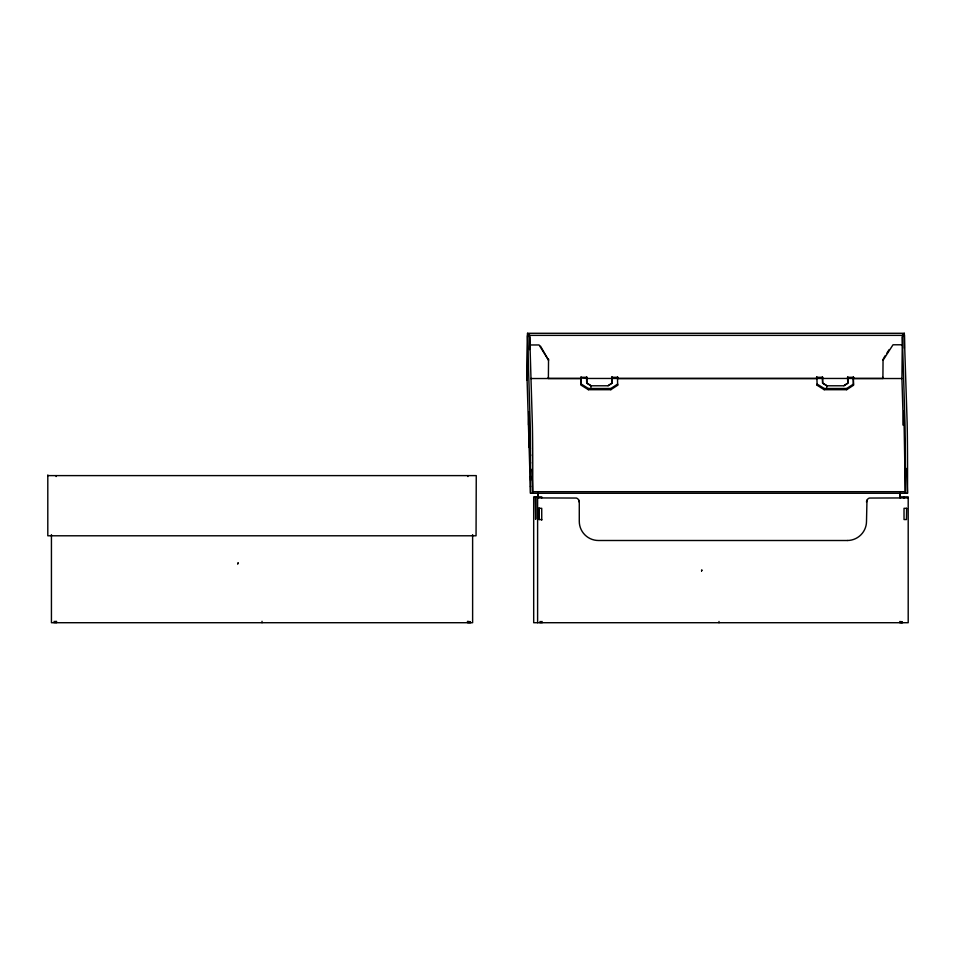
<?xml version="1.0" encoding="UTF-8"?>
<svg xmlns="http://www.w3.org/2000/svg" width="956" height="956" viewBox="0 0 956 956"><rect width="100%" height="100%" fill="white"/><g stroke="black" fill="none" stroke-linecap="round" stroke-linejoin="round"><path stroke-width="1.43" d="M530.58 476.028L530.58 480.438M530.592 468.834L530.508 493.26L907.495 493.26A65.235 1.135 90 0 0 907.148 422.839L904.304 334.97L902.38 337.05L904.973 422.839A65.235 1.135 90 0 1 905.356 487.022L905.332 493.26L903.91 414.032L903.707 411.02L903.336 425.384L901.926 378.528L902.261 345.092M536.029 496.869L535.647 519.335L535.252 496.869M530.544 486.951L530.556 485.971M904.304 334.97L904.328 333.286L527.521 333.286L527.067 379.15L530.508 493.26M527.091 380.237L527.545 336.058M528.513 425.002L528.871 412.203L529.194 447.468M529.564 349.609L529.612 345.283M527.521 333.286L529.755 335.365L529.66 344.973L539.076 344.961L548.577 360.221L540.499 346.168M532.026 469.492L532.683 493.26L532.719 487.357A60.61 1.064 90 0 0 532.695 450.479L532.683 448.161A59.272 1.04 90 0 0 532.361 423.914L529.744 337.05L527.509 334.97L530.198 423.914A59.272 1.04 90 0 1 530.508 448.161M581.021 376.855L580.782 378.457L548.385 378.457L548.541 359.074M581.308 384.073L588.382 388.495L610.836 388.495L617.648 384.073L617.636 385.28L610.824 389.701L588.37 389.701L581.296 385.28L581.105 377.321L586.936 377.321L586.96 378.457L581.045 377.99M588.37 389.701L588.382 388.495M590.916 387.001L590.928 385.782L586.685 383.141L586.578 376.855M591.035 386.869L591.047 385.662L586.936 383.093L586.757 377.321M610.824 389.701L610.836 388.495M853.481 384.073L853.469 385.28L846.669 389.701L824.203 389.701L817.129 385.28L817.141 384.073L824.215 388.495L846.681 388.495L853.481 384.073L853.338 376.855M824.203 389.701L824.215 388.495M826.749 387.001L826.761 385.782L822.519 383.141L822.351 377.321M826.868 386.869L826.88 385.662L822.769 383.093L822.626 378.457M846.669 389.701L846.681 388.495M847.554 378.457L882.902 378.457L883.057 359.074L883.093 360.221L893.012 344.781L902.309 344.781L902.404 335.365L904.328 333.286M904.364 348.223L904.495 334.97M847.315 540.499A19.192 19.192 0 0 0 866.506 521.307L866.973 500.215M539.292 519.371L539.148 508.317L541.729 508.317L541.741 520.172M617.445 377.321L611.685 377.321L611.721 378.457L822.805 378.457M883.822 357.891L885.34 355.513M886.869 353.146L889.164 349.585M469.026 622.715L469.874 621.615L470.711 622.715M901.114 622.715L901.867 621.747L902.595 622.715M608.004 385.662L611.971 383.093L611.948 376.855M843.849 385.662L847.805 383.093L847.518 377.321L853.278 377.321M529.755 335.365L902.404 335.365M822.769 377.321L816.938 377.321L816.926 378.528L617.433 378.528M586.542 378.457L612.067 378.457M822.375 378.457L847.9 378.457M530.759 378.528L581.093 378.528L581.296 385.28M901.926 378.528L853.266 378.528L853.469 385.28M590.928 385.782L608.135 385.782L612.21 383.141L612.031 377.321M826.761 385.782L843.969 385.782L848.044 383.141L847.781 376.855M47.8 475.61L476.255 475.61L476.052 535.79L47.8 535.79L47.8 474.977M532.695 491.695L905.344 491.695M900.146 496.869L908.2 496.869L908.2 622.715L533.687 622.715L533.687 496.869L541.741 496.869L541.741 497.921M537.607 497.921L576.456 498.052A4.326 4.326 0 0 1 579.276 502.115L579.276 521.307A19.192 19.192 0 0 0 598.468 540.499L847.339 540.51M908.2 497.921L869.327 498.052A4.326 4.326 0 0 0 866.506 502.115M539.148 508.317L539.148 519.55M541.729 519.55L538.957 519.55L538.957 508.018M578.81 500.215L579.252 502.115M906.742 468.416L907.495 493.26M882.866 377.321L882.902 378.457M853.696 377.321L853.732 378.457M822.411 376.855L822.447 377.99M816.854 376.855L817.129 385.28M816.591 377.321L816.615 378.457M617.863 377.321L617.899 378.457M617.504 376.855L617.636 385.28M548.35 377.321L548.385 378.457M530.508 448.233L530.58 463.051M530.556 454.59L530.556 455.881M530.58 462.608L530.592 470.734M904.28 496.869L904.28 497.921M904.018 496.869L904.018 497.921M901.867 621.747L901.867 622.715M900.815 621.472L900.815 622.715M899.775 621.472L899.775 622.715M719.008 621.472L719.008 622.715M542.1 621.472L542.1 622.715M541.06 621.472L541.06 622.715M540.02 621.472L540.02 622.715M537.607 496.869L537.607 622.715M472.623 534.643L472.623 622.715L51.433 622.715L51.433 534.643M469.874 621.615L469.874 622.715M468.691 621.304L468.691 622.715M467.902 475.61L467.902 476.542M467.508 621.304L467.508 622.715M262.028 621.304L262.028 622.715M56.547 621.304L56.547 622.715M56.153 475.61L56.153 476.542M55.364 621.304L55.364 622.715M54.181 621.304L54.181 622.715M537.846 494.252L537.846 497.921L537.87 493.26L537.846 494.252M900.122 494.252L900.122 497.921L900.146 493.26L900.122 494.252M906.635 508.317L906.455 519.55L904.018 519.55L904.018 508.317L906.635 508.317M238.104 562.941L237.769 563.861L238.104 562.941M701.847 570.111L701.561 570.923L701.847 570.111"/></g></svg>
